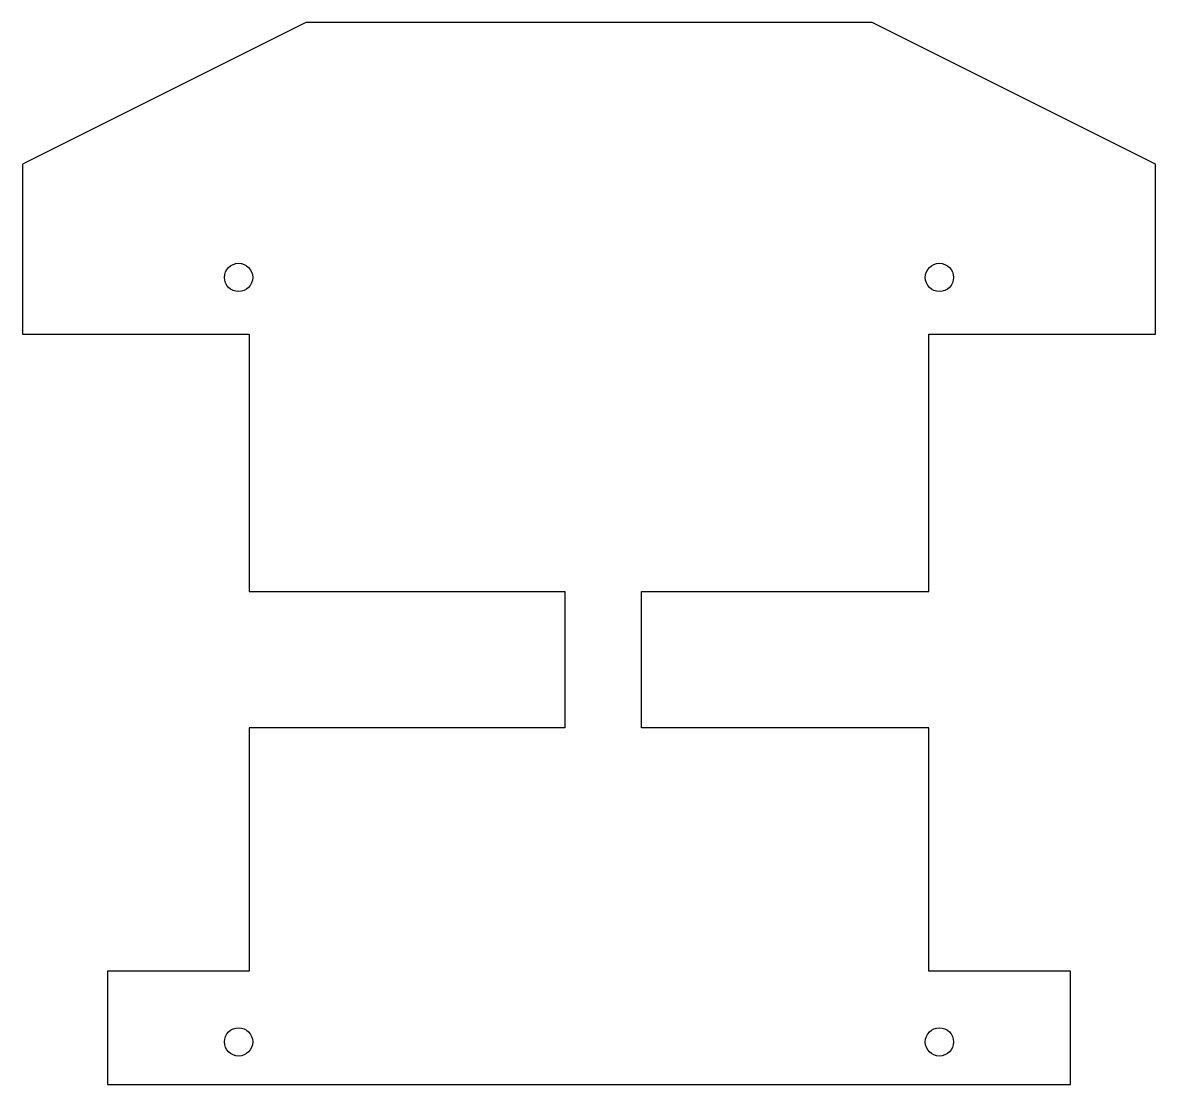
# Model space of a CAD drawing. Header units: millimetres. Extents: x -11 to 69, y 0 to 75.
import ezdxf

# ---------------------------------------------------------------- set-up
doc = ezdxf.new("R2010")
doc.units = ezdxf.units.MM
doc.layers.get('0').update_dxf_attribs({"linetype": 'CONTINUOUS'})

msp = doc.modelspace()

# ---------------------------------------------------------------- linework, layer by layer
msp.add_lwpolyline([(-5, 0), (63, 0), (63, 8), (53, 8), (53, 25.175), (32.7, 25.175), (32.7, 34.825), (53, 34.825), (53, 53), (69, 53), (69, 65), (49, 75), (9, 75), (-11, 65), (-11, 53), (5, 53), (5, 34.825), (27.3, 34.825), (27.3, 25.175), (5, 25.175), (5, 8), (-5, 8)], close=True)
for centre in [(4.25, 57), (53.75, 57), (4.25, 3), (53.75, 3)]:
    msp.add_circle(centre, 1)

doc.saveas('drawing.dxf')
